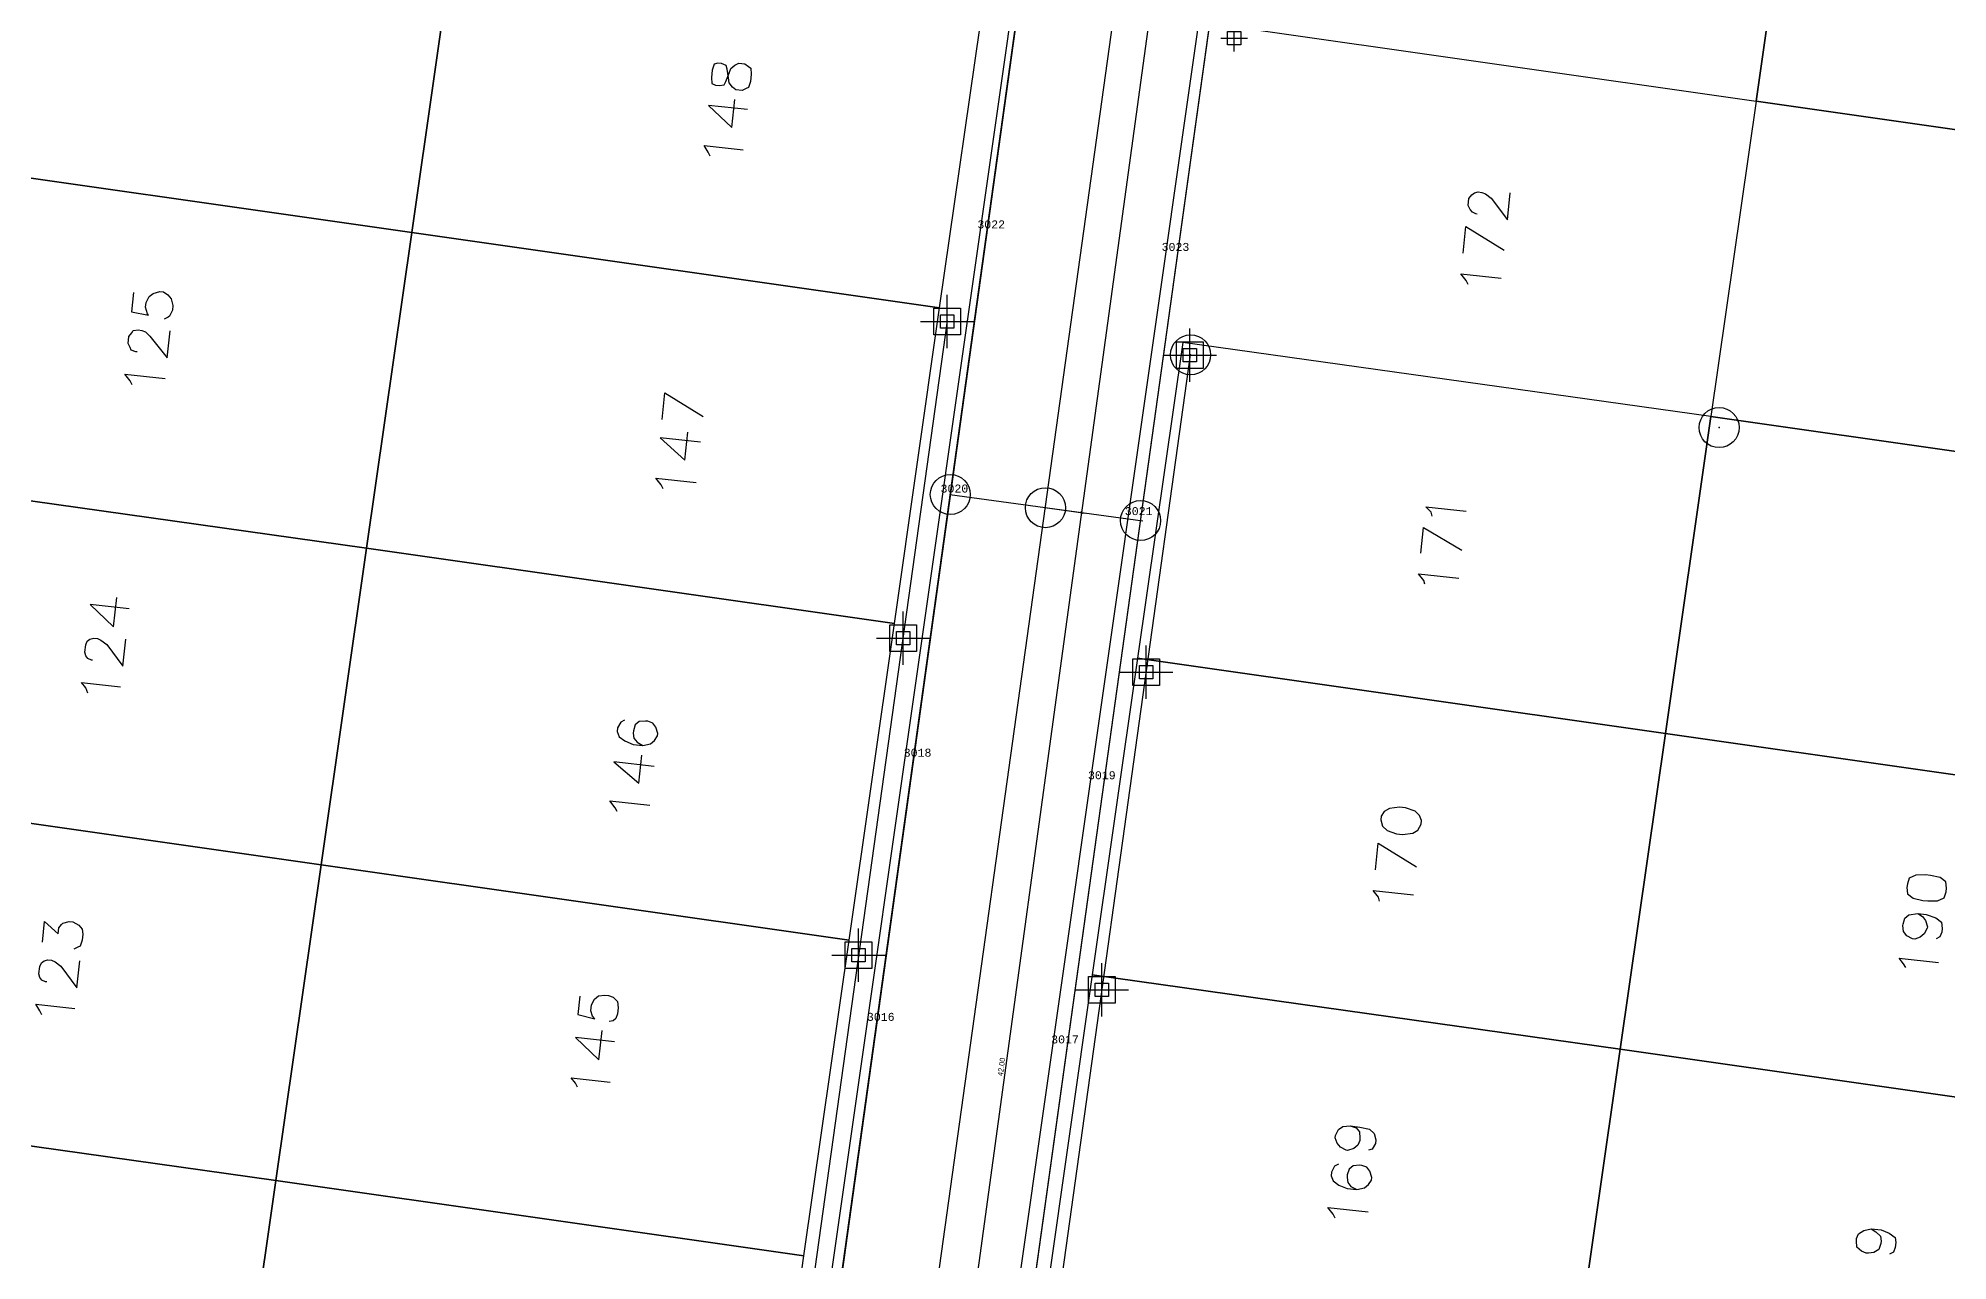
# Model space of a CAD drawing. Header units: metres. Extents: x -977055 to 805873, y -1033982 to 242021.
# Drawn here: x 855.3 to 926.9, y 884 to 929.9 of the extents above; entities that cross this region are included whole.
import ezdxf
from ezdxf.enums import TextEntityAlignment as Align

# ---------------------------------------------------------------- set-up
doc = ezdxf.new("R2010")
doc.units = ezdxf.units.M
doc.header["$PDMODE"] = 32
doc.header["$PDSIZE"] = 1.5
doc.linetypes.add('DASHED', pattern=[0.75, 0.5, -0.25])
for name, color, linetype in [('12-CONDICIONES EXISTENTES', 2, 'Continuous'), ('LOTE 243', 6, 'Continuous'), ('PUNTOS V', 4, 'Continuous'), ('V-NODE', 1, 'Continuous')]:
    doc.layers.add(name, color=color, linetype=linetype)
doc.layers.add('PDF2_area escolar', color=7, linetype='Continuous', true_color=0x989898)
doc.layers.add('PDF_Geometry', color=7, linetype='Continuous', true_color=0x797979)
doc.styles.add('CITY2', font='stylu.ttf', dxfattribs={"height": 0.2})
doc.styles.add('MONOTXT4', font='monotxt4.shx')
doc.dimstyles.new('COTAS2', dxfattribs={"dimtxt": 0.02, "dimasz": 0.1, "dimexe": 0.15, "dimexo": 0.08, "dimgap": 0.05, "dimtad": 1, "dimzin": 0, "dimdsep": 46, "dimtxsty": 'CITY2', "dimblk": 'ARCHTICK', "dimcen": 1, "dimdle": 0.1, "dimclrd": 1, "dimclre": 1, "dimclrt": 2, "dimadec": 0, "dimazin": 0, "dimtfac": 1, "dimtofl": 0, "dimtmove": 0, "dimatfit": 3, "dimldrblk": 'ARCHTICK', "dimfxl": 0.18, "dimtolj": 1, "dimtzin": 0, "dimarcsym": 0})

# ---------------------------------------------------------------- blocks, each defined once
blk = doc.blocks.new('*U2420')
at = {"color": 0, "linetype": 'ByBlock', "lineweight": -2, "transparency": 16777216}
for p, q in [((0, -1), (0, 1)), ((-1, 0), (1, 0))]:
    blk.add_line(p, q, dxfattribs=at)
blk.add_lwpolyline([(-0.5, -0.5), (-0.5, 0.5), (0.5, 0.5), (0.5, -0.5)], close=True, dxfattribs=at)
blk = doc.blocks.new('*U2426', base_point=(895.212, 894.204, 1005.589))
at = {"layer": 'V-NODE', "color": 10, "lineweight": -2}
blk.add_blockref('*U2420', (895.212, 894.204, 1005.589), dxfattribs=at)
blk = doc.blocks.new('*U2429', base_point=(886.083, 895.502, 1005.332))
at = {"layer": 'V-NODE', "color": 10, "lineweight": -2}
blk.add_blockref('*U2420', (886.083, 895.502, 1005.332), dxfattribs=at)
blk = doc.blocks.new('*U2432', base_point=(887.763, 907.382, 1004.611))
at = {"layer": 'V-NODE', "color": 10, "lineweight": -2}
blk.add_blockref('*U2420', (887.763, 907.382, 1004.611), dxfattribs=at)
blk = doc.blocks.new('*U2435', base_point=(896.867, 906.107, 1004.768))
at = {"layer": 'V-NODE', "color": 10, "lineweight": -2}
blk.add_blockref('*U2420', (896.867, 906.107, 1004.768), dxfattribs=at)
blk = doc.blocks.new('*U2438', base_point=(898.514, 918, 1004.093))
at = {"layer": 'V-NODE', "color": 10, "lineweight": -2}
blk.add_blockref('*U2420', (898.514, 918, 1004.093), dxfattribs=at)
blk = doc.blocks.new('*U2441', base_point=(889.406, 919.259, 1003.881))
at = {"layer": 'V-NODE', "color": 10, "lineweight": -2}
blk.add_blockref('*U2420', (889.406, 919.259, 1003.881), dxfattribs=at)
blk = doc.blocks.new('*U2498')
at = {"color": 0, "linetype": 'ByBlock', "lineweight": -2, "transparency": 16777216}
for p, q in [((-1, 0), (1, 0)), ((0, -1), (0, 1))]:
    blk.add_line(p, q, dxfattribs=at)
blk.add_lwpolyline([(-0.5, -0.5), (-0.5, 0.5), (0.5, 0.5), (0.5, -0.5)], close=True, dxfattribs=at)
blk = doc.blocks.new('*U2639', base_point=(895.212, 894.204, 1005.589))
at = {"layer": 'V-NODE', "color": 130, "lineweight": -2, "xscale": 0.5, "yscale": 0.5, "zscale": 0.5}
blk.add_blockref('*U2498', (895.212, 894.204, 1005.589), dxfattribs=at)
blk = doc.blocks.new('*U2642', base_point=(886.083, 895.502, 1005.332))
at = {"layer": 'V-NODE', "color": 130, "lineweight": -2, "xscale": 0.5, "yscale": 0.5, "zscale": 0.5}
blk.add_blockref('*U2498', (886.083, 895.502, 1005.332), dxfattribs=at)
blk = doc.blocks.new('*U2645', base_point=(887.763, 907.382, 1004.611))
at = {"layer": 'V-NODE', "color": 130, "lineweight": -2, "xscale": 0.5, "yscale": 0.5, "zscale": 0.5}
blk.add_blockref('*U2498', (887.763, 907.382, 1004.611), dxfattribs=at)
blk = doc.blocks.new('*U2648', base_point=(896.867, 906.107, 1004.768))
at = {"layer": 'V-NODE', "color": 130, "lineweight": -2, "xscale": 0.5, "yscale": 0.5, "zscale": 0.5}
blk.add_blockref('*U2498', (896.867, 906.107, 1004.768), dxfattribs=at)
blk = doc.blocks.new('*U2651', base_point=(898.514, 918, 1004.093))
at = {"layer": 'V-NODE', "color": 130, "lineweight": -2, "xscale": 0.5, "yscale": 0.5, "zscale": 0.5}
blk.add_blockref('*U2498', (898.514, 918, 1004.093), dxfattribs=at)
blk = doc.blocks.new('*U2654', base_point=(889.406, 919.259, 1003.881))
at = {"layer": 'V-NODE', "color": 130, "lineweight": -2, "xscale": 0.5, "yscale": 0.5, "zscale": 0.5}
blk.add_blockref('*U2498', (889.406, 919.259, 1003.881), dxfattribs=at)
blk = doc.blocks.new('*U2660', base_point=(900.174, 929.883, 1003.415))
at = {"layer": 'V-NODE', "color": 130, "lineweight": -2, "xscale": 0.5, "yscale": 0.5, "zscale": 0.5}
blk.add_blockref('*U2498', (900.174, 929.883, 1003.415), dxfattribs=at)
blk = doc.blocks.new('base')
at = {"layer": 'PDF_Geometry', "lineweight": 25, "extrusion": (-0.000787417, 0.063364, 0.99799), "elevation": 0.026}
for points in [[(-314.355, -197.288), (-299.601, -195.681), (-292.744, -194.188), (-282.663, -192.111), (-274.476, -190.361), (-258.037, -185.154), (-248.029, -180.61), (-240.539, -177.71), (-228.643, -174.042), (-222.733, -172.714), (-217.384, -171.04), (-209.935, -169.248), (-202.16, -164.759), (-196.196, -160.284), (-195.073, -159.817), (-178.095, -157.457), (-154.298, -156.614), (-136.667, -154.611), (-124.436, -153.164), (-118.066, -151.474), (-100.79, -146.646), (-80.955, -140.967), (-73.385, -139.328), (-61.694, -135.822), (-40.504, -131.604), (-37.727, -130.872), (-17.661, -129.441), (1.311, -127.461), (21.092, -124.929), (41.006, -122.83), (47.376, -123.458), (63.592, -123.186), (81.402, -124.312), (85.639, -96.072), (88.705, -66.393), (92.811, -40.781), (97.16, -22.386), (100.596, -1.562), (102.483, 8.32), (109.691, 37.361), (117.528, 76.62), (126.217, 115.638), (131.513, 149.592), (134.682, 173.973), (136.916, 195.591), (139.956, 229.678), (141.558, 250.676), (142.614, 271.37), (143.252, 283.21), (147.066, 312.938), (152.58, 355.631), (153.554, 396.042), (150.869, 418.02), (151.777, 438.639), (150.959, 458.028), (151.777, 438.639), (150.869, 418.02), (153.554, 396.042), (152.58, 355.631), (147.066, 312.938), (143.252, 283.21), (142.614, 271.37), (141.558, 250.676), (139.956, 229.678), (136.916, 195.591), (134.682, 173.973), (131.513, 149.592), (126.217, 115.638), (117.528, 76.62), (109.691, 37.361), (102.483, 8.32), (100.596, -1.562), (97.16, -22.386), (92.811, -40.781), (88.705, -66.393), (85.639, -96.072), (81.402, -124.312), (63.592, -123.186), (47.376, -123.458), (41.006, -122.83), (21.092, -124.929), (1.311, -127.461), (-17.661, -129.441), (-37.727, -130.872), (-40.504, -131.604), (-61.694, -135.822), (-73.385, -139.328), (-80.955, -140.967), (-100.79, -146.646), (-118.066, -151.474), (-124.436, -153.164), (-136.667, -154.611), (-154.298, -156.614), (-178.095, -157.457), (-195.073, -159.817), (-196.196, -160.284), (-202.16, -164.759), (-209.935, -169.248), (-217.384, -171.04), (-222.733, -172.714), (-228.643, -174.042), (-240.539, -177.71), (-248.029, -180.61), (-258.037, -185.154), (-274.476, -190.361), (-282.663, -192.111), (-292.744, -194.188), (-299.601, -195.681), (-314.355, -197.288), (-312.178, -178.446), (-309.146, -157.898), (-306.876, -132.899), (-305.823, -118.002), (-298.643, -78.802), (-291.055, -45.077), (-282.252, -15.116), (-275.645, 10.473), (-270.319, 33.898), (-263.825, 63.164), (-258.15, 86.408), (-284.424, 123.888)], [(8.705, 193.58), (-11.713, 61.957), (-10.362, 60.079), (28.101, 54.1), (29.985, 55.496), (58.5, 239.445)], [(1.922, 89.296), (3.385, 89.12), (2.513, 89.967), (2.386, 88.916)], [(3.336, 91.027), (3.411, 90.879), (3.566, 90.628), (2.104, 90.804)], [(-25.387, 93.56), (-25.341, 93.555), (-25.21, 93.492), (-25.129, 93.39), (-25.054, 93.242), (-25.087, 92.968), (-25.195, 92.841), (-25.298, 92.761), (-25.44, 92.732), (-25.577, 92.748), (-25.709, 92.811), (-25.921, 92.975), (-26.519, 93.789), (-26.64, 92.784)], [(-24.839, 95.024), (-24.961, 94.019), (-26.381, 94.932)], [(-25.022, 96.206), (-24.947, 96.057), (-24.746, 95.801), (-26.254, 95.983)], [(25.02, 95.88), (25.108, 96.612), (24.473, 96.734), (24.514, 96.683), (24.577, 96.444), (24.555, 96.261), (24.437, 96.043), (24.283, 95.923), (24.043, 95.859), (23.906, 95.875), (23.734, 95.989), (23.614, 96.142), (23.55, 96.382), (23.572, 96.565), (23.691, 96.782), (23.742, 96.823), (23.89, 96.897)], [(24.918, 98.118), (24.964, 98.113), (25.141, 98.045), (25.176, 97.948), (25.251, 97.8), (25.218, 97.526), (25.11, 97.4), (25.053, 97.314), (24.865, 97.29), (24.728, 97.307), (24.596, 97.369), (24.43, 97.528), (23.787, 98.347), (23.666, 97.342)], [(25.113, 99.347), (25.188, 99.199), (25.389, 98.943), (23.88, 99.124)], [(5.268, 100.903), (5.147, 99.898), (3.727, 100.811)], [(3.842, 101.77), (5.351, 101.589), (4.433, 102.441), (4.306, 101.39)], [(5.256, 103.501), (5.331, 103.353), (5.532, 103.097), (4.024, 103.279)], [(-23.559, 104.886), (-23.529, 104.744), (-23.323, 104.533), (-24.831, 104.715)], [(-23.114, 106.27), (-23.229, 105.31), (-24.655, 106.178)], [(-23.25, 107.446), (-23.221, 107.303), (-23.02, 107.047), (-24.528, 107.229)], [(25.338, 107.759), (26.801, 107.583), (25.929, 108.43), (25.797, 107.333)], [(26.728, 109.678), (26.774, 109.673), (26.906, 109.611), (26.986, 109.508), (27.015, 109.366), (26.982, 109.091), (26.92, 108.96), (26.818, 108.879), (26.675, 108.85), (26.538, 108.867), (26.406, 108.929), (26.194, 109.094), (25.597, 109.908), (25.476, 108.902)], [(26.923, 110.907), (26.992, 110.713), (27.153, 110.508), (25.69, 110.685)], [(6.811, 112.171), (6.959, 112.246), (7.078, 112.463), (7.095, 112.6), (7.025, 112.794), (6.813, 112.959), (6.504, 113.089), (6.139, 113.133), (5.853, 113.075), (5.7, 112.954), (5.586, 112.782), (5.575, 112.691), (5.639, 112.451), (5.76, 112.297), (5.937, 112.23), (6.028, 112.219), (6.263, 112.237), (6.416, 112.358), (6.489, 112.581), (6.5, 112.672), (6.477, 112.86), (6.356, 113.014), (6.139, 113.133)], [(5.724, 113.925), (7.232, 113.743), (6.309, 114.55), (6.183, 113.499)], [(7.133, 115.61), (7.207, 115.462), (7.408, 115.206), (5.9, 115.387)], [(-21.265, 118.15), (-21.386, 117.145), (-22.806, 118.058)], [(-21.402, 119.326), (-21.372, 119.183), (-21.171, 118.927), (-22.68, 119.109)], [(28.743, 120.24), (28.649, 119.463), (28.15, 119.941), (28.123, 119.712), (28.015, 119.586), (27.964, 119.546), (27.724, 119.482), (27.587, 119.498), (27.369, 119.617), (27.249, 119.771), (27.225, 119.959), (27.253, 120.188), (27.326, 120.411), (27.423, 120.446), (27.571, 120.52)], [(-41.579, 120.041), (-41.751, 120.155), (-41.872, 120.308), (-41.936, 120.548), (-41.93, 120.594), (-41.811, 120.811), (-41.658, 120.932), (-41.464, 121.001), (-41.372, 120.99), (-41.155, 120.871), (-41.034, 120.717), (-41.016, 120.483), (-41.022, 120.438), (-41.095, 120.215), (-41.248, 120.094), (-41.579, 120.041), (-41.899, 120.08), (-42.254, 120.215), (-42.466, 120.38), (-42.484, 120.614), (-42.468, 120.751), (-42.4, 120.928), (-42.252, 121.003)], [(-41.103, 122.07), (-41.028, 121.922), (-40.867, 121.717), (-42.33, 121.894)], [(28.599, 121.741), (28.645, 121.736), (28.776, 121.674), (28.857, 121.571), (28.886, 121.429), (28.853, 121.154), (28.791, 121.023), (28.688, 120.942), (28.546, 120.913), (28.409, 120.93), (28.277, 120.992), (28.065, 121.157), (27.467, 121.97), (27.346, 120.965)], [(8.615, 122.526), (8.698, 123.212), (8.069, 123.38), (8.149, 123.278), (8.219, 123.084), (8.191, 122.855), (8.072, 122.638), (7.918, 122.517), (7.684, 122.499), (7.547, 122.516), (7.37, 122.583), (7.204, 122.742), (7.185, 122.977), (7.213, 123.205), (7.281, 123.382), (7.383, 123.463), (7.526, 123.492)], [(28.794, 122.97), (28.868, 122.822), (29.024, 122.571), (27.561, 122.747)], [(7.34, 124.256), (8.802, 124.08), (7.931, 124.927), (7.798, 123.83)], [(8.748, 125.941), (8.823, 125.793), (8.984, 125.588), (7.521, 125.765)], [(-20.2, 127.76), (-20.423, 127.833), (-20.544, 127.987), (-20.562, 128.221), (-20.551, 128.312), (-20.483, 128.489), (-20.329, 128.61), (-20.09, 128.674), (-20.044, 128.668), (-19.827, 128.549), (-19.706, 128.396), (-19.637, 128.202), (-19.648, 128.111), (-19.767, 127.893), (-19.92, 127.772), (-20.2, 127.76), (-20.566, 127.804), (-20.926, 127.894), (-21.092, 128.053), (-21.156, 128.292), (-21.139, 128.429), (-21.02, 128.647), (-20.878, 128.676)], [(-19.749, 129.189), (-19.601, 129.264), (-19.482, 129.482), (-19.466, 129.619), (-19.535, 129.813), (-19.747, 129.977), (-20.056, 130.107), (-20.422, 130.151), (-20.707, 130.093), (-20.861, 129.972), (-20.974, 129.801), (-20.985, 129.709), (-20.921, 129.47), (-20.801, 129.316), (-20.623, 129.248), (-20.532, 129.237), (-20.298, 129.255), (-20.144, 129.376), (-20.071, 129.599), (-20.06, 129.69), (-20.084, 129.879), (-20.204, 130.032), (-20.422, 130.151)], [(-19.599, 131.211), (-19.524, 131.063), (-19.323, 130.807), (-20.831, 130.989)], [(-39.691, 131.87), (-39.862, 131.984), (-40.029, 132.143), (-40.052, 132.331), (-40.041, 132.422), (-39.968, 132.645), (-39.769, 132.761), (-39.58, 132.784), (-39.489, 132.773), (-39.312, 132.705), (-39.145, 132.546), (-39.127, 132.312), (-39.138, 132.221), (-39.206, 132.044), (-39.405, 131.928), (-39.691, 131.87), (-40.056, 131.914), (-40.365, 132.044), (-40.577, 132.209), (-40.601, 132.397), (-40.579, 132.58), (-40.511, 132.757), (-40.363, 132.832)]]:
    blk.add_lwpolyline(points, dxfattribs=at)
blk.add_lwpolyline([(-45.276, 166.718), (-60.33, 69.484), (-58.98, 67.605), (-20.511, 61.672), (-18.633, 63.023), (0.247, 184.698, 0.636424), (-2.755, 186.728), (-17.682, 177.908)], format="xyb", dxfattribs=at)
for points in [[(-35.898, 89.447), (-37.747, 77.567), (-17.987, 74.538), (-16.144, 86.372)], [(-55.653, 92.523), (-57.502, 80.643), (-37.747, 77.567), (-35.898, 89.447)], [(14.562, 93.755), (12.713, 81.875), (32.473, 78.845), (34.316, 90.68)], [(-5.192, 96.831), (-7.041, 84.951), (12.713, 81.875), (14.562, 93.755)], [(3.258, 88.069), (3.24, 88.303), (3.108, 88.365), (2.971, 88.381), (2.783, 88.358), (2.721, 88.226), (2.591, 87.917), (2.523, 87.74), (2.369, 87.619), (2.221, 87.544), (1.993, 87.572), (1.866, 87.68), (1.78, 87.737), (1.762, 87.971), (1.795, 88.245), (1.869, 88.468), (1.966, 88.503), (2.114, 88.577), (2.342, 88.55), (2.468, 88.442), (2.589, 88.288), (2.613, 88.1), (2.665, 87.769), (2.695, 87.626), (2.872, 87.559), (3.009, 87.542), (3.152, 87.571), (3.225, 87.794)], [(-53.81, 104.357), (-55.653, 92.523), (-35.898, 89.447), (-34.055, 101.282)], [(16.405, 105.59), (14.562, 93.755), (34.316, 90.68), (36.165, 102.56)], [(-3.349, 108.665), (-5.192, 96.831), (14.562, 93.755), (16.405, 105.59)], [(-32.207, 113.162), (-34.055, 101.282), (-14.295, 98.252), (-12.452, 110.086)], [(-51.961, 116.238), (-53.81, 104.357), (-34.055, 101.282), (-32.207, 113.162)], [(18.254, 117.47), (16.405, 105.59), (36.165, 102.56), (38.008, 114.394)], [(-1.501, 120.545), (-3.349, 108.665), (16.405, 105.59), (18.254, 117.47)], [(-30.364, 124.996), (-32.207, 113.162), (-12.452, 110.086), (-10.604, 121.966)], [(-50.118, 128.072), (-51.961, 116.238), (-32.207, 113.162), (-30.364, 124.996)], [(20.097, 129.304), (18.254, 117.47), (38.008, 114.394), (39.857, 126.274)], [(-21.491, 116.276), (-21.555, 116.516), (-21.721, 116.675), (-22.076, 116.81), (-22.304, 116.838), (-22.681, 116.79), (-22.88, 116.675), (-22.999, 116.458), (-23.016, 116.321), (-22.946, 116.127), (-22.78, 115.968), (-22.425, 115.832), (-22.197, 115.805), (-21.82, 115.852), (-21.621, 115.967), (-21.507, 116.139)], [(0.343, 132.38), (-1.501, 120.545), (18.254, 117.47), (20.097, 129.304)], [(-41.187, 119.066), (-41.205, 119.301), (-41.417, 119.465), (-41.777, 119.555), (-41.96, 119.577), (-42.331, 119.575), (-42.576, 119.466), (-42.649, 119.243), (-42.666, 119.106), (-42.648, 118.872), (-42.436, 118.707), (-42.076, 118.617), (-41.893, 118.595), (-41.522, 118.597), (-41.277, 118.706), (-41.203, 118.929)], [(-28.515, 136.876), (-30.364, 124.996), (-10.604, 121.966), (-8.76, 133.801)], [(-48.315, 139.958), (-50.118, 128.072), (-30.364, 124.996), (-28.515, 136.876)], [(21.946, 141.184), (20.097, 129.304), (39.857, 126.274), (41.7, 138.109)], [(2.145, 144.265), (0.343, 132.38), (20.097, 129.304), (21.946, 141.184)]]:
    blk.add_lwpolyline(points, close=True, dxfattribs=at)
blk = doc.blocks.new('_ArchTick')
at = {"color": 0, "linetype": 'ByBlock', "const_width": 0.15}
blk.add_lwpolyline([(-0.5, -0.5), (0.5, 0.5)], dxfattribs=at)
blk = doc.blocks.new('*D3908')
at = {"layer": 'Defpoints', "color": 0, "transparency": 16777216}
for p in [(898.884, 953.883, 1001.631), (893.078, 912.286, 1001.631), (894.449, 912.098)]:
    blk.add_point(p, dxfattribs=at)
at = {"layer": 'PUNTOS V', "color": 1, "lineweight": -2, "transparency": 16777216}
blk.add_line((900.162, 953.808), (894.435, 911.999), dxfattribs=at)
at = {"layer": 'PUNTOS V', "color": 1, "linetype": 'Continuous', "lineweight": -2, "transparency": 16777216}
for p, q in [((898.963, 953.872), (900.297, 953.689)), ((893.157, 912.275), (894.597, 912.078))]:
    blk.add_line(p, q, dxfattribs=at)
at = {"layer": 'PUNTOS V', "color": 1, "lineweight": -2, "transparency": 16777216, "xscale": 0.1, "yscale": 0.1, "zscale": 0.1}
for p, rotation in [((900.149, 953.709), 82.20016824873524), ((894.449, 912.098), 262.2001682487353)]:
    blk.add_blockref('_ArchTick', p, dxfattribs=dict(at, rotation=rotation))
at = {"layer": 'PUNTOS V', "color": 2, "transparency": 16777216, "insert": (897.145, 932.925), "char_height": 0.2, "attachment_point": 5, "rotation": 82.20017, "style": 'CITY2'}
blk.add_mtext('\\A1;42.00', dxfattribs=at)
blk = doc.blocks.new('*D3909')
at = {"layer": 'Defpoints', "color": 0, "transparency": 16777216}
for p in [(893.078, 912.286, 1001.631), (887.28, 870.688, 1001.631), (888.749, 870.487)]:
    blk.add_point(p, dxfattribs=at)
at = {"layer": 'PUNTOS V', "color": 1, "lineweight": -2, "transparency": 16777216}
blk.add_line((894.462, 912.197), (888.735, 870.387), dxfattribs=at)
at = {"layer": 'PUNTOS V', "color": 1, "linetype": 'Continuous', "lineweight": -2, "transparency": 16777216}
for p, q in [((893.157, 912.275), (894.597, 912.078)), ((887.359, 870.677), (888.897, 870.466))]:
    blk.add_line(p, q, dxfattribs=at)
at = {"layer": 'PUNTOS V', "color": 1, "lineweight": -2, "transparency": 16777216, "xscale": 0.1, "yscale": 0.1, "zscale": 0.1}
for p, rotation in [((894.449, 912.098), 82.20016824873524), ((888.749, 870.487), 262.2001682487353)]:
    blk.add_blockref('_ArchTick', p, dxfattribs=dict(at, rotation=rotation))
at = {"layer": 'PUNTOS V', "color": 2, "transparency": 16777216, "insert": (891.445, 891.313), "char_height": 0.2, "attachment_point": 5, "rotation": 82.20017, "style": 'CITY2'}
blk.add_mtext('\\A1;42.00', dxfattribs=at)
blk = doc.blocks.new('*D5337')
at = {"color": 1, "linetype": 'Continuous', "lineweight": -2, "transparency": 16777216}
for p, q in [((879.321, 839.447), (907.47, 1041.662)), ((886.452, 838.455), (914.601, 1040.669))]:
    blk.add_line(p, q, dxfattribs=at)
at = {"color": 1, "lineweight": -2, "transparency": 16777216}
blk.add_line((907.35, 1041.527), (914.679, 1040.507), dxfattribs=at)
at = {"layer": 'Defpoints', "color": 0, "transparency": 16777216}
for p in [(914.58, 1040.521), (879.31, 839.368, 1010.921), (886.441, 838.375, 1010.921)]:
    blk.add_point(p, dxfattribs=at)
at = {"color": 1, "lineweight": -2, "transparency": 16777216, "xscale": 0.1, "yscale": 0.1, "zscale": 0.1}
for p, rotation in [((907.449, 1041.514), 172.075246697287), ((914.58, 1040.521), 352.075246697287)]:
    blk.add_blockref('_ArchTick', p, dxfattribs=dict(at, rotation=rotation))
at = {"color": 2, "transparency": 16777216, "insert": (911.036, 1041.174), "char_height": 0.2, "attachment_point": 5, "rotation": 352.07525, "style": 'CITY2'}
blk.add_mtext('\\A1;7.20', dxfattribs=at)

msp = doc.modelspace()

# ---------------------------------------------------------------- linework, layer by layer
at = {"elevation": 1919.0953}
msp.add_lwpolyline([(913.89995, 1035.63386), (915.71758, 1036.92054), (905.327, 1038.372), (906.76699, 1036.61412), (879.32333, 839.46403), (886.45039, 838.44132), (913.89995, 1035.63386)], dxfattribs=at)
at = {"layer": '12-CONDICIONES EXISTENTES', "color": 1}
msp.add_point((918.353, 915.281), dxfattribs=at)
at = {"layer": 'PUNTOS V', "color": 1}
for points, elevation in [([(880.99061, 825.33033), (910.54652, 1037.65447)], 1010.921), ([(877.00719, 822.82532), (906.7622, 1036.57971)], 1010.921), ([(886.19302, 836.59243), (913.88579, 1035.5321)], 1010.921), ([(876.12576, 824.02427), (889.42386, 919.27743)], 1010.921), ([(888.602, 846.645), (898.536, 918.009)], 1010.921), ([(889.51114, 912.77434), (896.75028, 911.78272)], 1001.631)]:
    msp.add_lwpolyline(points, dxfattribs=dict(at, elevation=elevation))
at = {"layer": 'PUNTOS V'}
msp.add_point((898.536, 918.009, 1004.094), dxfattribs=at)
at = {"layer": 'PUNTOS V', "color": 1}
for p in [(889.52794, 912.77204, 1010.921), (893.09356, 912.27569, 1010.921), (896.66134, 911.7949, 1010.921)]:
    msp.add_point(p, dxfattribs=at)

# ---------------------------------------------------------------- block references
at = {"layer": 'PDF2_area escolar'}
msp.add_blockref('base', (882.736, 1016.336, 999.038), dxfattribs=at)
at = {"layer": 'V-NODE'}
for name, p in [('*U2660', (900.174, 929.883, 1003.415)), ('*U2441', (889.406, 919.259, 1003.881)), ('*U2654', (889.406, 919.259, 1003.881)), ('*U2438', (898.514, 918, 1004.093)), ('*U2651', (898.514, 918, 1004.093)), ('*U2432', (887.763, 907.382, 1004.611)), ('*U2645', (887.763, 907.382, 1004.611)), ('*U2435', (896.867, 906.107, 1004.768)), ('*U2648', (896.867, 906.107, 1004.768)), ('*U2429', (886.083, 895.502, 1005.332)), ('*U2642', (886.083, 895.502, 1005.332)), ('*U2426', (895.212, 894.204, 1005.589)), ('*U2639', (895.212, 894.204, 1005.589))]:
    msp.add_blockref(name, p, dxfattribs=at)

# ---------------------------------------------------------------- texts
at = {"layer": 'LOTE 243', "color": 1, "linetype": 'DASHED', "style": 'MONOTXT4'}
for s, p in [('3022', (890.54198, 923.04927, 2015.56456)), ('3023', (897.45034, 922.20367, 2015.56456)), ('3020', (889.16148, 913.14502, 2015.56456)), ('3021', (896.06984, 912.29941, 2015.56456)), ('3018', (887.78097, 903.24076, 2015.56456)), ('3019', (894.68933, 902.39516, 2015.56456)), ('3016', (886.40047, 893.33651, 2015.56456)), ('3017', (893.30883, 892.49091, 2015.56456))]:
    msp.add_text(s, height=0.3, dxfattribs=at).set_placement(p, align=Align.TOP_LEFT)

# ---------------------------------------------------------------- dimensions: what is measured, and where the dimension line sits
dim = msp.add_aligned_dim(p1=(879.30998, 839.3681, 1010.921), p2=(886.44122, 838.37542, 1010.921), distance=204.0945, dimstyle='COTAS2')
dim.commit()
dim.dimension.update_dxf_attribs({"geometry": '*D5337', "text_midpoint": (911.03638, 1041.17356)})
at = {"layer": 'PUNTOS V', "color": 1}
for base, p1, p2, picture, middle in [((894.44871, 912.09799), (898.88351, 953.88271, 1001.631), (893.07784, 912.28577, 1001.631), '*D3908', (897.14491, 932.92476)), ((888.74878, 870.48656), (893.07784, 912.28577, 1001.631), (887.27972, 870.68779, 1001.631), '*D3909', (891.44498, 891.31334))]:
    dim = msp.add_linear_dim(base=base, p1=p1, p2=p2, angle=82.2001682, dimstyle='COTAS2', override={"dimtmove": 1}, dxfattribs=at)
    dim.commit()
    dim.dimension.update_dxf_attribs({"geometry": picture, "text_midpoint": middle})

doc.saveas('drawing.dxf')
